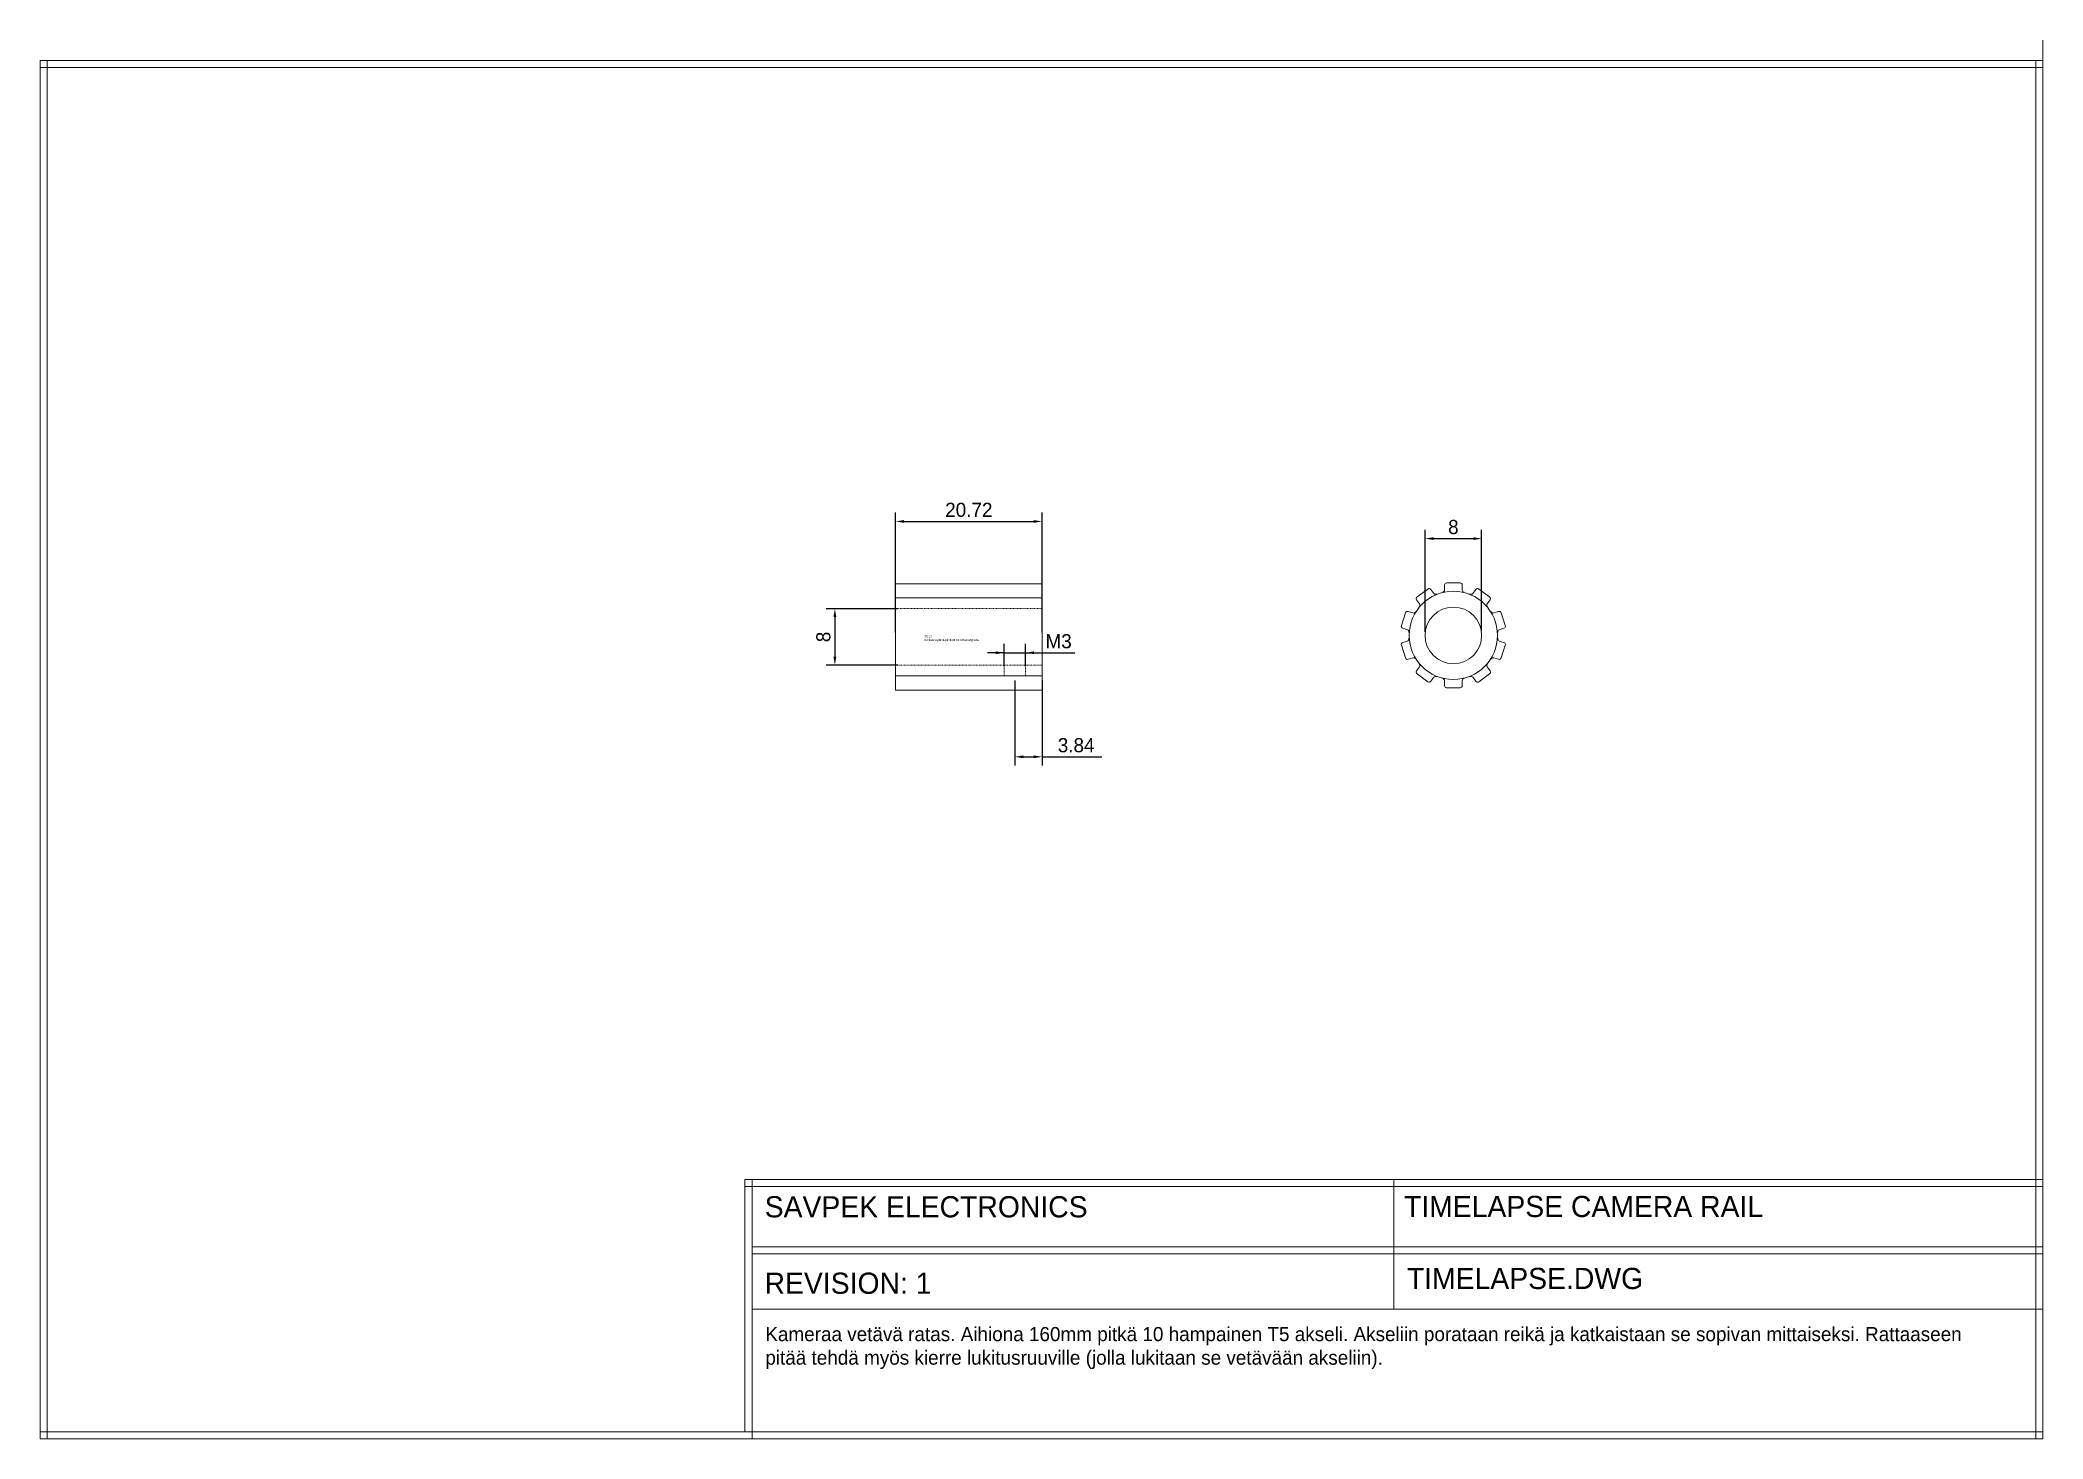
# Paper-space layout 'T5-10-KAMERAA-LIIKUTTAVA-RATAS' of a CAD drawing. Header units: millimetres. Extents: x 8 to 291, y 7 to 205.
import ezdxf

# ---------------------------------------------------------------- set-up
doc = ezdxf.new("R2010")
doc.units = ezdxf.units.MM
doc.header["$LTSCALE"] = 0.12
doc.header["$PDSIZE"] = -5
doc.linetypes.add('phl_center', pattern=[0.75, 0.4, -0.35])
doc.layers.add('ATTRIBUUTIT', color=61, linetype='Continuous', plot=False)
doc.layers.add('DIMENSIONS', color=50, linetype='Continuous')
doc.layers.add('RATTAAT_2', color=30, linetype='Continuous')
doc.dimstyles.new('SAVPEK_ISOT', dxfattribs={"dimtxt": 2, "dimasz": 1.2, "dimexe": 1.25, "dimexo": 0.625, "dimtad": 1, "dimdsep": 46, "dimtxsty": 'Standard', "dimcen": -2, "dimadec": 0, "dimazin": 0, "dimtfac": 1, "dimtmove": 0, "dimatfit": 3, "dimfxl": 1, "dimarcsym": 0})

# ---------------------------------------------------------------- blocks, each defined once
blk = doc.blocks.new('T5-10-RATAS-8MM-TSIDE')
at = {"lineweight": 0}
for p, q in [((-3.59, 6.56), (-5.13, 5.44)), ((-2.76, 5.93), (-3.17, 6.5)), ((-1.25, 7.12), (-1.25, 6.42)), ((0.95, 7.42), (-0.95, 7.42)), ((1.25, 6.42), (1.25, 7.12)), ((3.17, 6.5), (2.76, 5.93)), ((5.13, 5.44), (3.59, 6.56)), ((-6.76, 3.2), (-7.35, 1.39)), ((-5.72, 3.17), (-6.39, 3.39)), ((-5.2, 5.03), (-4.79, 4.46)), ((4.79, 4.46), (5.2, 5.03)), ((6.39, 3.39), (5.72, 3.17)), ((7.35, 1.39), (6.76, 3.2)), ((-7.16, 1.01), (-6.5, 0.8)), ((6.5, 0.8), (7.16, 1.01)), ((-7.35, -1.39), (-6.76, -3.2)), ((-6.5, -0.8), (-7.16, -1.01)), ((7.16, -1.01), (6.5, -0.8)), ((6.76, -3.2), (7.35, -1.39)), ((-6.39, -3.39), (-5.72, -3.17)), ((-4.79, -4.46), (-5.2, -5.03)), ((-5.13, -5.44), (-3.59, -6.56)), ((3.59, -6.56), (5.13, -5.44)), ((5.2, -5.03), (4.79, -4.46)), ((5.72, -3.17), (6.39, -3.39)), ((-3.17, -6.5), (-2.76, -5.93)), ((-1.25, -6.42), (-1.25, -7.12)), ((-0.95, -7.42), (0.95, -7.42)), ((1.25, -7.12), (1.25, -6.42)), ((2.76, -5.93), (3.17, -6.5))]:
    blk.add_line(p, q, dxfattribs=at)
for radius in [6.25, 4]:
    blk.add_circle((0, 0), radius, dxfattribs=at)
for centre, start, end in [((-3.42, 6.32), 36, 126), ((-2.52, 6.11), 216, 306), ((-1.55, 6.42), 270, 0), ((-0.95, 7.12), 90, 180), ((0.95, 7.12), 0, 90), ((1.55, 6.42), 180, 270), ((2.52, 6.11), 234, 324), ((3.42, 6.32), 54, 144), ((-6.48, 3.1), 72, 162), ((-5.63, 3.46), 252, 342), ((-4.95, 5.2), 126, 216), ((-5.03, 4.29), 306, 36), ((5.03, 4.29), 144, 234), ((4.95, 5.2), 324, 54), ((5.63, 3.46), 198, 288), ((6.48, 3.1), 18, 108), ((-7.07, 1.3), 162, 252), ((-6.59, 0.51), 342, 72), ((6.59, 0.51), 108, 198), ((7.07, 1.3), 288, 18), ((-7.07, -1.3), 108, 198), ((-6.59, -0.51), 288, 18), ((6.59, -0.51), 162, 252), ((7.07, -1.3), 342, 72), ((-6.48, -3.1), 198, 288), ((-5.63, -3.46), 18, 108), ((-4.95, -5.2), 144, 234), ((-5.03, -4.29), 324, 54), ((5.03, -4.29), 126, 216), ((4.95, -5.2), 306, 36), ((5.63, -3.46), 72, 162), ((6.48, -3.1), 252, 342), ((-3.42, -6.32), 234, 324), ((-2.52, -6.11), 54, 144), ((-1.55, -6.42), 0, 90), ((-0.95, -7.12), 180, 270), ((0.95, -7.12), 270, 0), ((1.55, -6.42), 90, 180), ((2.52, -6.11), 36, 126), ((3.42, -6.32), 216, 306)]:
    blk.add_arc(centre, 0.3, start, end, dxfattribs=at)
at = {"layer": 'ATTRIBUUTIT', "lineweight": 0}
blk.add_attdef('_KUVAUS', (9.32, 3.12), '', height=0.5, dxfattribs=at)
at = {"layer": 'ATTRIBUUTIT', "lineweight": 0, "flags": 2}
blk.add_attdef('_TYYPPI', (9.32, 2.29), '', height=0.5, dxfattribs=at)
blk = doc.blocks.new('T5-RATAS-8MM-LSIDE')
at = {"lineweight": 0}
for p, q in [((0, -15.05), (0, 0)), ((0, 0), (20.72, 0)), ((20.72, -7.52), (20.72, 0)), ((0, -2), (20.72, -2)), ((20.72, -7.52), (20.72, -3.52)), ((0, -7.52), (0, -11.52)), ((20.72, -7.52), (20.72, -15.05)), ((20.72, -11.52), (20.72, -7.52)), ((0, -13.05), (20.72, -13.05)), ((16.88, -13.05), (15.38, -13.05)), ((16.88, -13.05), (18.38, -13.05)), ((20.72, -15.05), (0, -15.05))]:
    blk.add_line(p, q, dxfattribs=at)
at = {"linetype": 'phl_center', "lineweight": 0}
for p, q in [((20.72, -3.52), (0, -3.52)), ((0, -11.52), (20.72, -11.52)), ((15.38, -13.05), (15.38, -11.52)), ((18.38, -13.05), (18.38, -11.52))]:
    blk.add_line(p, q, dxfattribs=at)
at = {"layer": 'ATTRIBUUTIT', "lineweight": 0, "flags": 8}
for tag, p in [('_TYYPPI', (4.07, -7.61)), ('_KUVAUS', (4.07, -8.11)), ('_NOTES', (4.07, -8.59)), ('_NOTES_RIVI2', (4.07, -9.06)), ('_NOTES_RIVI3', (4.07, -9.53))]:
    blk.add_attdef(tag, p, '', height=0.3, dxfattribs=at)
blk = doc.blocks.new('*D665')
at = {"layer": 'Defpoints', "color": 0}
for p in [(129.57, 124.2), (120.04, 116.2), (129.57, 116.2)]:
    blk.add_point(p, dxfattribs=at)
at = {"layer": 'DIMENSIONS', "color": 0, "lineweight": -2}
for p, q in [((128.94, 124.2), (118.79, 124.2)), ((120.04, 123), (120.04, 117.4)), ((128.94, 116.2), (118.79, 116.2))]:
    blk.add_line(p, q, dxfattribs=at)
at = {"layer": 'DIMENSIONS', "color": 0}
for points in [[(120.24, 123), (119.84, 123), (120.04, 124.2)], [(119.84, 117.4), (120.24, 117.4), (120.04, 116.2)]]:
    blk.add_solid(points, dxfattribs=at)
at = {"layer": 'DIMENSIONS', "color": 0, "lineweight": 0, "ltscale": 0.1, "insert": (118.42, 120.2), "char_height": 2, "attachment_point": 5, "rotation": 90}
blk.add_mtext('8', dxfattribs=at)
blk = doc.blocks.new('*D666')
at = {"layer": 'Defpoints', "color": 0}
for p in [(149.36, 136.55), (128.64, 120.2), (149.36, 120.2)]:
    blk.add_point(p, dxfattribs=at)
at = {"layer": 'DIMENSIONS', "color": 0, "lineweight": -2}
for p, q in [((128.64, 120.83), (128.64, 137.8)), ((129.84, 136.55), (148.16, 136.55)), ((149.36, 120.83), (149.36, 137.8))]:
    blk.add_line(p, q, dxfattribs=at)
at = {"layer": 'DIMENSIONS', "color": 0}
for points in [[(129.84, 136.75), (129.84, 136.35), (128.64, 136.55)], [(148.16, 136.35), (148.16, 136.75), (149.36, 136.55)]]:
    blk.add_solid(points, dxfattribs=at)
at = {"layer": 'DIMENSIONS', "color": 0, "lineweight": 0, "ltscale": 0.1, "insert": (139, 138.18), "char_height": 2, "attachment_point": 5}
blk.add_mtext('20.72', dxfattribs=at)
blk = doc.blocks.new('*D667')
at = {"layer": 'Defpoints', "color": 0}
for p in [(145.52, 114.68), (149.36, 114.68), (149.36, 103.23)]:
    blk.add_point(p, dxfattribs=at)
at = {"layer": 'DIMENSIONS', "color": 0, "lineweight": -2}
for p, q in [((145.52, 114.05), (145.52, 101.98)), ((149.36, 114.05), (149.36, 101.98)), ((146.72, 103.23), (148.16, 103.23)), ((149.36, 103.23), (157.81, 103.23))]:
    blk.add_line(p, q, dxfattribs=at)
at = {"layer": 'DIMENSIONS', "color": 0}
for points in [[(146.72, 103.43), (146.72, 103.03), (145.52, 103.23)], [(148.16, 103.03), (148.16, 103.43), (149.36, 103.23)]]:
    blk.add_solid(points, dxfattribs=at)
at = {"layer": 'DIMENSIONS', "color": 0, "lineweight": 0, "ltscale": 0.1, "insert": (154.19, 104.86), "char_height": 2, "attachment_point": 5}
blk.add_mtext('3.84', dxfattribs=at)
blk = doc.blocks.new('*D668')
at = {"layer": 'Defpoints', "color": 0}
for p in [(147.02, 117.96), (144.02, 115.44), (147.02, 115.44)]:
    blk.add_point(p, dxfattribs=at)
at = {"layer": 'DIMENSIONS', "color": 0, "lineweight": -2}
for p, q in [((144.02, 116.06), (144.02, 119.21)), ((147.02, 116.06), (147.02, 119.21)), ((144.02, 117.96), (141.62, 117.96)), ((144.02, 117.96), (147.02, 117.96)), ((147.02, 117.96), (154.01, 117.96))]:
    blk.add_line(p, q, dxfattribs=at)
at = {"layer": 'DIMENSIONS', "color": 0}
for points in [[(142.82, 117.76), (142.82, 118.16), (144.02, 117.96)], [(148.22, 118.16), (148.22, 117.76), (147.02, 117.96)]]:
    blk.add_solid(points, dxfattribs=at)
at = {"layer": 'DIMENSIONS', "color": 0, "lineweight": 0, "ltscale": 0.1, "insert": (151.71, 119.58), "char_height": 2, "attachment_point": 5}
blk.add_mtext('M3', dxfattribs=at)
blk = doc.blocks.new('*D669')
at = {"layer": 'Defpoints', "color": 0}
for p in [(211.58, 134.12), (203.58, 120.28), (211.58, 120.42)]:
    blk.add_point(p, dxfattribs=at)
at = {"layer": 'DIMENSIONS', "color": 0, "lineweight": -2}
for p, q in [((203.58, 120.91), (203.58, 135.37)), ((204.78, 134.12), (210.38, 134.12)), ((211.58, 121.05), (211.58, 135.37))]:
    blk.add_line(p, q, dxfattribs=at)
at = {"layer": 'DIMENSIONS', "color": 0}
for points in [[(204.78, 134.32), (204.78, 133.92), (203.58, 134.12)], [(210.38, 133.92), (210.38, 134.32), (211.58, 134.12)]]:
    blk.add_solid(points, dxfattribs=at)
at = {"layer": 'DIMENSIONS', "color": 0, "lineweight": 0, "ltscale": 0.1, "insert": (207.58, 135.75), "char_height": 2, "attachment_point": 5}
blk.add_mtext('8', dxfattribs=at)

psp = doc.layouts.new('T5-10-KAMERAA-LIIKUTTAVA-RATAS')

# ---------------------------------------------------------------- linework, layer by layer
at = {"layer": 'DIMENSIONS', "lineweight": 0}
for p, q in [((291.019, 6.664), (291.019, 204.696)), ((7.551, 201.789), (7.551, 6.664)), ((7.551, 201.789), (290.251, 201.789)), ((7.551, 201.789), (8.551, 201.789)), ((7.551, 201.789), (7.551, 200.789)), ((8.551, 201.789), (8.551, 6.664)), ((290.019, 6.664), (290.019, 201.789)), ((290.251, 201.789), (291.019, 201.789)), ((7.551, 200.789), (291.019, 200.789)), ((291.019, 43.402), (107.318, 43.402)), ((107.318, 43.402), (107.318, 7.664)), ((107.318, 43.402), (108.318, 43.402)), ((108.318, 43.402), (108.318, 6.664)), ((199.168, 43.402), (199.168, 25.033)), ((291.019, 43.402), (291.019, 42.402)), ((291.019, 42.402), (107.318, 42.402)), ((108.318, 33.877), (291.019, 33.877)), ((108.318, 33.877), (108.318, 32.877)), ((108.318, 32.877), (291.019, 32.877)), ((108.318, 25.033), (291.019, 25.033)), ((7.551, 6.664), (7.551, 7.664)), ((7.551, 7.664), (291.019, 7.664)), ((7.551, 6.664), (291.019, 6.664)), ((291.019, 6.664), (290.019, 6.664))]:
    psp.add_line(p, q, dxfattribs=at)

# ---------------------------------------------------------------- block references
at = {"layer": 'RATTAAT_2', "lineweight": 0}
psp.add_blockref('T5-RATAS-8MM-LSIDE', (128.64, 127.727), dxfattribs=at).add_auto_attribs({'_TYYPPI': 'T5-10', '_KUVAUS': 'Katkaistu pätkä pitkästä hammastangosta.'})
psp.add_blockref('T5-10-RATAS-8MM-TSIDE', (207.575, 120.421), dxfattribs=at)

# ---------------------------------------------------------------- texts
at = {"layer": 'DIMENSIONS', "lineweight": 0, "attachment_point": 1}
for s, insert, char_height, width in [('SAVPEK ELECTRONICS', (110.11, 41.03), 3, 87.5511), ('TIMELAPSE CAMERA RAIL', (200.589, 41.074), 3, 89.43006), ('REVISION: 1', (110.088, 30.211), 3, 87.5511), ('Kameraa vetävä ratas. Aihiona 160mm pitkä 10 hampainen T5 akseli. Akseliin porataan reikä ja katkaistaan se sopivan mittaiseksi. Rattaaseen pitää tehdä myös kierre lukitusruuville (jolla lukitaan se vetävään akseliin).', (110.197, 22.51), 2, 173.47077)]:
    psp.add_mtext(s, dxfattribs=dict(at, insert=insert, char_height=char_height, width=width))
at = {"layer": 'DIMENSIONS', "lineweight": 0, "insert": (200.997, 30.885), "char_height": 3, "attachment_point": 1}
psp.add_mtext('TIMELAPSE.DWG', dxfattribs=at)

# ---------------------------------------------------------------- dimensions: what is measured, and where the dimension line sits
at = {"layer": 'DIMENSIONS', "lineweight": 0}
for base, p1, p2, picture, middle in [((149.363, 136.55), (128.64, 120.202), (149.363, 120.202), '*D666', (139.002, 138.175)), ((211.575, 134.123), (203.577, 120.284), (211.575, 120.421), '*D669', (207.576, 135.748)), ((149.363, 103.234), (145.522, 114.677), (149.363, 114.677), '*D667', (154.188, 104.859))]:
    dim = psp.add_linear_dim(base=base, p1=p1, p2=p2, dimstyle='SAVPEK_ISOT', dxfattribs=at)
    dim.commit()
    dim.dimension.update_dxf_attribs({"geometry": picture, "text_midpoint": middle})
dim = psp.add_linear_dim(base=(120.041, 116.202), p1=(129.57, 124.202), p2=(129.57, 116.202), angle=90, dimstyle='SAVPEK_ISOT', dxfattribs=at)
dim.commit()
dim.dimension.update_dxf_attribs({"geometry": '*D665', "text_midpoint": (118.416, 120.202)})
dim = psp.add_linear_dim(base=(147.022, 117.96), p1=(144.022, 115.44), p2=(147.022, 115.44), text='M3', dimstyle='SAVPEK_ISOT', dxfattribs=at)
dim.commit()
dim.dimension.update_dxf_attribs({"geometry": '*D668', "text_midpoint": (151.713, 119.585)})

doc.saveas('drawing.dxf')
